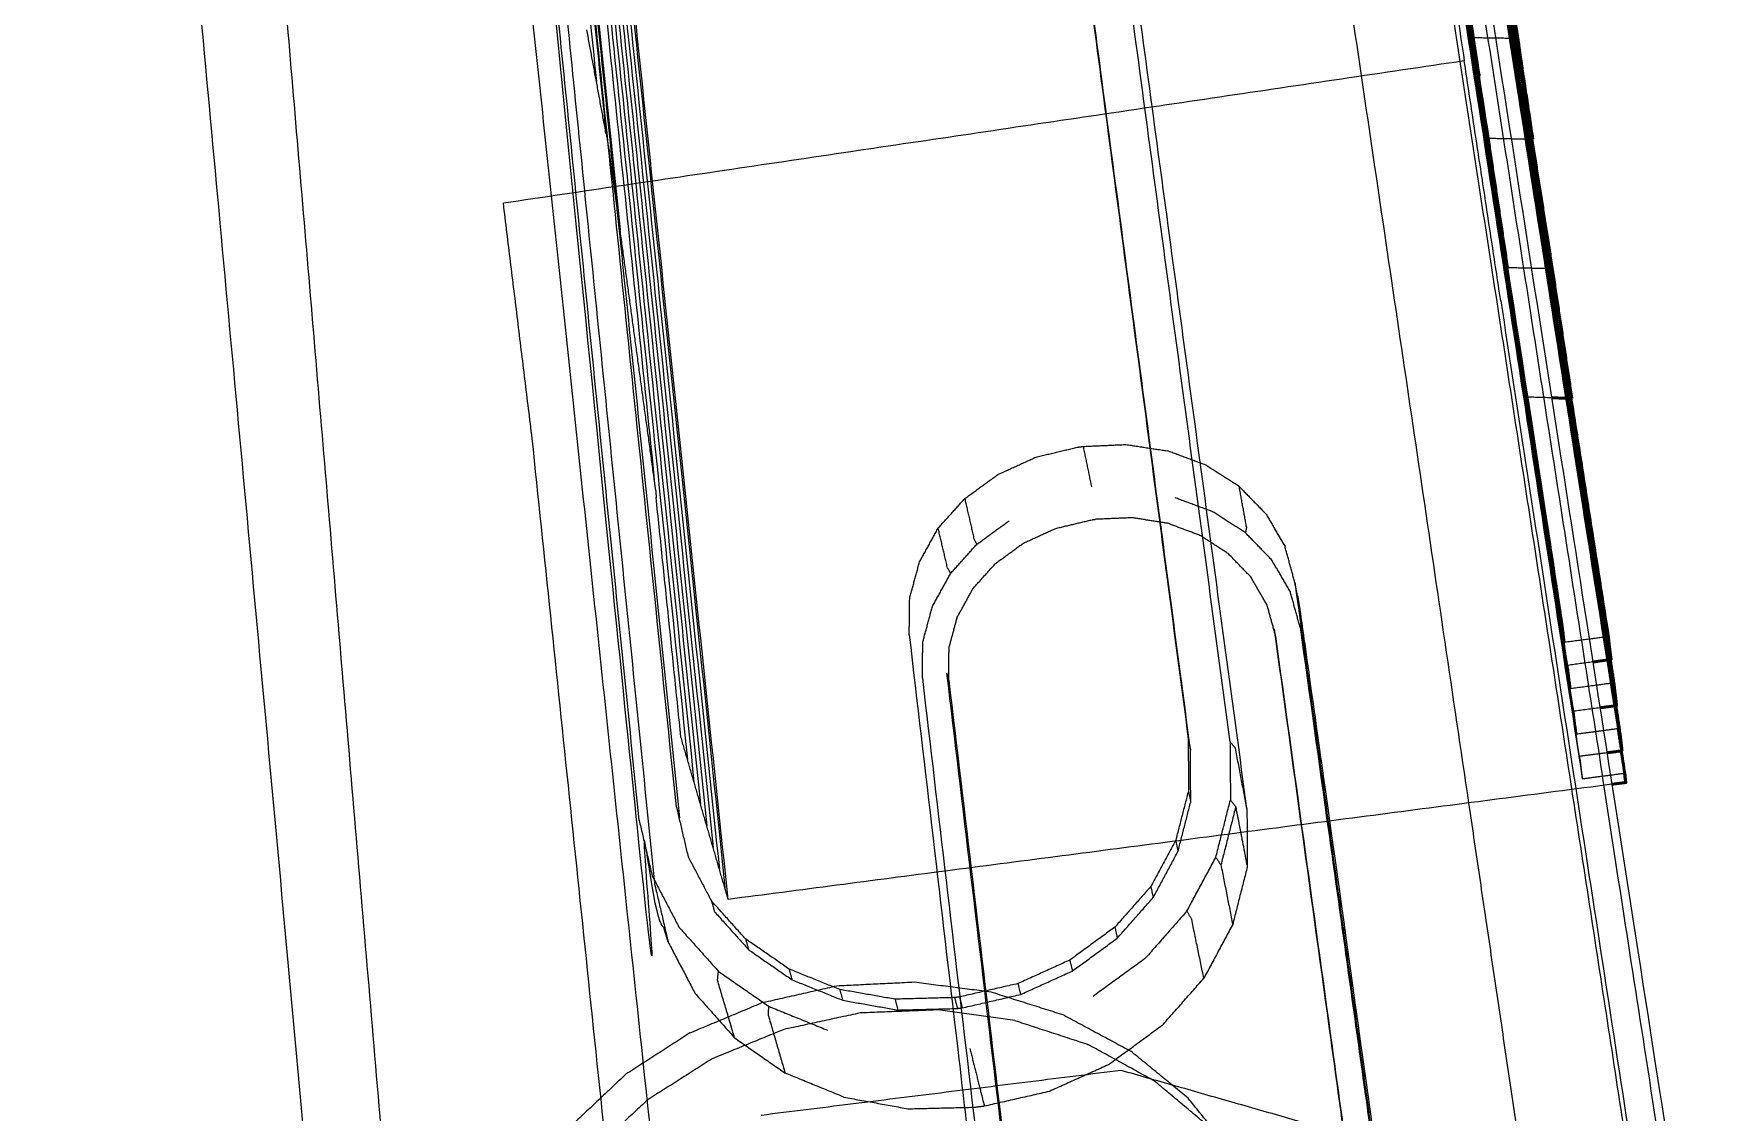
# Model space of a CAD drawing. Header units: centimetres. Extents: x 0 to 39.7, y 0 to 97.2.
# Drawn here: x 35.114 to 37.634, y 92.661 to 94.264 of the extents above; entities that cross this region are included whole.
import ezdxf

# ---------------------------------------------------------------- set-up
doc = ezdxf.new("R2010")
doc.units = ezdxf.units.CM
doc.layers.add('Make2D$Oculto$Curvas', color=7, linetype='Continuous', true_color=0x8c8c8c)
doc.layers.add('Make2D$Visible$Curvas', color=7, linetype='Continuous')
doc.layers.add('Make2D$Visible$CurvasDeSiluetaDeEscena', color=7, linetype='Continuous', lineweight=50)

msp = doc.modelspace()

# ---------------------------------------------------------------- linework, layer by layer
at = {"layer": 'Make2D$Oculto$Curvas', "color": 7, "lineweight": -3}
for points, weights in [([(35.6391, 97.2252), (35.9502, 94.193)], [56.1210755219, 49.386393323]), ([(35.6447, 97.2252), (35.9643, 94.1166)], [56.4295900643, 49.5081610284]), ([(35.6501, 97.2252), (35.9854, 93.9726)], [56.7381036999, 49.4977412705]), ([(35.6609, 97.2252), (36.0362, 93.6013)], [57.3551323601, 49.3174959824]), ([(35.6662, 97.2252), (36.0855, 93.1854)], [57.6636464388, 48.7980911612]), ([(35.6715, 97.2252), (36.0951, 93.1523)], [57.972161905, 48.997417235]), ([(35.6766, 97.2252), (36.1047, 93.1195)], [58.2806746588, 49.1967408341]), ([(35.6818, 97.2252), (36.1142, 93.0869)], [58.5891901062, 49.3960669079]), ([(35.6869, 97.2252), (36.1236, 93.0546)], [58.8977028785, 49.595390507]), ([(35.6919, 97.2252), (36.1329, 93.0225)], [59.2062183067, 49.7947165808]), ([(36.1422, 92.9907), (35.6969, 97.2252)], [49.9940414172, 59.5147324066]), ([(36.146, 92.9775), (35.6989, 97.2252)], [50.0773146075, 59.6436235031]), ([(36.7881, 97.2252), (37.4156, 93.1569)], [57.9293183894, 48.9697350927]), ([(37.4114, 93.1901), (36.7888, 97.2252)], [48.7704090189, 57.6208023359]), ([(36.7896, 97.2252), (37.4071, 93.2235)], [57.3122881978, 48.5710841825]), ([(37.4028, 93.2572), (36.7903, 97.2252)], [48.371759346, 57.0037740598]), ([(36.7911, 97.2252), (37.3984, 93.2912)], [56.695259922, 48.1724345096]), ([(37.394, 93.3254), (36.7919, 97.2252)], [47.9731109104, 56.3867471754]), ([(37.3896, 93.36), (36.7926, 97.2252)], [47.773786074, 56.078233047]), ([(36.7942, 97.2252), (37.3054, 93.9168)], [55.461202835, 48.2780302251]), ([(36.795, 97.2252), (37.2766, 94.1089)], [55.1526891275, 48.3731924138]), ([(37.4735, 93.1982), (36.8425, 97.2252)], [48.98174437, 57.8525329781]), ([(36.8435, 97.2252), (37.4694, 93.2317)], [57.5440169246, 48.782724977]), ([(37.4601, 93.2994), (36.8445, 97.2252)], [48.6466689446, 57.2355027865]), ([(36.8456, 97.2252), (37.3111, 94.2571)], [56.9269886485, 50.2231233573]), ([(37.4517, 93.3682), (36.8466, 97.2252)], [48.2492456927, 56.6184745107]), ([(37.4529, 93.3685), (36.8477, 97.2252)], [47.9867848971, 56.3099617659]), ([(36.8488, 97.2252), (37.3987, 93.7222)], [56.0014476375, 48.379793873]), ([(37.3696, 93.9153), (36.8499, 97.2252)], [48.4769788876, 55.6929315677]), ([(36.851, 97.2252), (37.3407, 94.1077)], [55.3844174263, 48.574146617]), ([(37.3185, 94.257), (36.8521, 97.2252)], [48.5898069986, 55.0759037181]), ([(36.3926, 96.5228), (36.8299, 93.2163)], [37.6961911647, 32.9469702347]), ([(36.8333, 93.1995), (36.3963, 96.5021)], [33.0149294481, 37.7641503781]), ([(36.9171, 93.1125), (36.4729, 96.4015)], [33.3535420872, 38.1108155598]), ([(36.0374, 92.9974), (35.7072, 96.2595)], [33.8363232609, 38.5935967334]), ([(37.0651, 95.6083), (37.0146, 95.9273), (36.9821, 96.1181), (36.97, 96.169), (36.9779, 96.0857), (37.0035, 95.8864), (37.0427, 95.5935), (37.0808, 95.3167), (37.1292, 94.9771), (37.1837, 94.6032), (37.2401, 94.2238)], [40.5169790777, 41.3066655055, 42.3479714817, 43.5389626416, 44.7630572547, 45.9004312504, 47.1748154478, 48.114136235, 48.763454545, 49.0592115405, 48.9724585348]), ([(37.0651, 95.6083), (37.4455, 93.1608)], [40.5169790777, 36.7464813436]), ([(35.686, 91.9766), (35.3873, 95.5035)], [36.5658134104, 41.9488862688]), ([(37.1706, 95.128), (37.4678, 93.2315)], [52.9840624646, 49.1531227357]), ([(36.9809, 94.9197), (37.2465, 93.1209)], [54.1879548177, 50.4872760556]), ([(35.8339, 94.4857), (36.2537, 90.5229)], [53.2869715247, 45.9634915248]), ([(35.9502, 94.193), (35.9359, 94.2698)], [49.386393323, 49.2646256175]), ([(37.2867, 94.2575), (37.2545, 94.258)], [48.3529178762, 48.3872569754]), ([(37.4613, 93.2995), (37.3111, 94.2571)], [48.3847602445, 50.2231233573]), ([(37.2401, 94.2238), (35.8118, 94.0122)], [48.9724585348, 50.1276454371]), ([(37.2943, 93.8674), (37.2401, 94.2238)], [48.511687907, 48.9724585348]), ([(35.9643, 94.1166), (35.9502, 94.193)], [49.5081610284, 49.386393323]), ([(35.9643, 94.1166), (35.9696, 94.0879)], [49.5081610284, 49.5539627598]), ([(37.2766, 94.1089), (37.3054, 93.9168)], [48.3731924138, 48.2780302251]), ([(37.2766, 94.1089), (37.3099, 94.1082)], [48.3731924138, 48.3376701013]), ([(35.9854, 93.9726), (35.9696, 94.0879)], [49.4977412705, 49.5539627598]), ([(35.8547, 93.6626), (35.8118, 94.0122)], [49.664256528, 50.1276454371]), ([(36.0107, 93.7873), (35.9854, 93.9726)], [49.4076186265, 49.4977412705]), ([(37.3054, 93.9168), (37.3399, 93.916)], [48.2780302251, 48.2413016013]), ([(37.2943, 93.8674), (37.6338, 91.6596)], [48.511687907, 44.6591722325]), ([(36.0362, 93.6013), (36.0107, 93.7873)], [49.3174959824, 49.4076186265]), ([(37.37, 93.723), (37.3343, 93.724)], [48.1449676857, 48.1828680365]), ([(36.0913, 91.3906), (35.8547, 93.6626)], [45.629082593, 49.664256528]), ([(36.5469, 93.609), (36.6036, 93.6349)], [52.2851484464, 52.2706584189]), ([(36.6036, 93.6349), (36.6649, 93.6496)], [52.2706584189, 52.2299175306]), ([(36.6649, 93.6496), (36.6741, 93.6508)], [52.2299175306, 52.2220920066]), ([(36.6741, 93.6508), (36.7371, 93.6536)], [52.2220920066, 52.1571428752]), ([(36.6865, 93.5908), (36.6741, 93.6508)], [52.5890261013, 52.2220920066]), ([(36.7371, 93.6536), (36.7987, 93.6442)], [52.1571428752, 52.0712468817]), ([(36.8558, 93.6231), (36.7987, 93.6442)], [51.9687019045, 52.0712468817]), ([(36.9056, 93.5912), (36.8558, 93.6231)], [51.8546563974, 51.9687019045]), ([(36.0384, 93.5852), (36.0362, 93.6013)], [49.3097238248, 49.3174959824]), ([(36.0384, 93.5852), (36.0389, 93.5751)], [49.3097238248, 49.2675475688]), ([(36.4976, 93.5732), (36.5469, 93.609)], [52.2726600331, 52.2851484464]), ([(36.9165, 93.5311), (36.9056, 93.5912)], [52.2215904921, 51.8546563974]), ([(36.9056, 93.5912), (36.9456, 93.5501)], [51.8546563974, 51.7348311294]), ([(36.0758, 93.2188), (36.0389, 93.5751)], [48.5987663247, 49.2675475688]), ([(36.4581, 93.5292), (36.4976, 93.5732)], [52.2338175475, 52.2726600331]), ([(36.4976, 93.5732), (36.5113, 93.5137)], [52.2726600331, 52.6395941278]), ([(36.915, 93.5223), (36.8662, 93.5537), (36.8102, 93.5745)], [52.2594885134, 52.3719926487, 52.4731528644]), ([(36.5154, 93.5052), (36.5636, 93.5403)], [52.6719515211, 52.6842719554]), ([(36.6328, 93.5289), (36.6869, 93.5418)], [52.6383269465, 52.6021410806]), ([(36.6869, 93.5418), (36.6914, 93.5424)], [52.6021410806, 52.5982825607]), ([(36.7469, 93.5447), (36.6914, 93.5424)], [52.540591459, 52.5982825607]), ([(36.7989, 93.5366), (36.7469, 93.5447)], [52.4675182983, 52.540591459]), ([(36.8472, 93.5186), (36.7989, 93.5366)], [52.3802824603, 52.4675182983]), ([(36.9456, 93.5501), (36.9737, 93.5018)], [51.7348311294, 51.6152228991]), ([(36.4304, 93.4791), (36.4581, 93.5292)], [52.170577063, 52.2338175475]), ([(36.4721, 93.47), (36.4581, 93.5292)], [52.6007516422, 52.2338175475]), ([(36.5113, 93.5137), (36.5154, 93.5052)], [52.6395941278, 52.6719515211]), ([(36.5849, 93.5071), (36.6328, 93.5289)], [52.6506543242, 52.6383269465]), ([(36.8892, 93.4915), (36.8472, 93.5186)], [52.2832748628, 52.3802824603]), ([(36.9165, 93.5311), (36.915, 93.5223)], [52.2215904921, 52.2594885134]), ([(36.9541, 93.4819), (36.915, 93.5223)], [52.1412723033, 52.2594885134]), ([(36.4767, 93.462), (36.5154, 93.5052)], [52.6336388653, 52.6719515211]), ([(36.5433, 93.4768), (36.5849, 93.5071)], [52.6400318026, 52.6506543242]), ([(36.9229, 93.4567), (36.8892, 93.4915)], [52.1813300598, 52.2832748628]), ([(36.9883, 93.4486), (36.9737, 93.5018)], [51.5018490554, 51.6152228991]), ([(36.4158, 93.4253), (36.4304, 93.4791)], [52.0861001285, 52.170577063]), ([(36.4496, 93.4129), (36.4767, 93.462)], [52.5712451171, 52.6336388653]), ([(36.4721, 93.47), (36.4767, 93.462)], [52.6007516422, 52.6336388653]), ([(36.51, 93.4396), (36.5433, 93.4768)], [52.6069947117, 52.6400318026]), ([(36.9816, 93.4345), (36.9541, 93.4819)], [52.0232843373, 52.1412723033]), ([(36.4866, 93.3972), (36.51, 93.4396)], [52.553190515, 52.6069947117]), ([(36.9465, 93.4158), (36.9229, 93.4567)], [52.0795867493, 52.1813300598]), ([(36.9961, 93.3821), (36.9816, 93.4345)], [51.9110158643, 52.0232843373]), ([(36.9883, 93.4486), (36.9987, 93.3891), (37.3663, 90.7564), (37.3578, 90.8013)], [51.5018490554, 51.8687831501, 47.1115133895, 46.7445792948]), ([(36.9883, 93.4486), (37.3578, 90.8013)], [51.5018490554, 46.7445792948]), ([(36.4151, 93.3705), (36.4158, 93.4253)], [51.984630229, 52.0861001285]), ([(36.4353, 93.3602), (36.4496, 93.4129)], [52.4879105299, 52.5712451171]), ([(36.9465, 93.4158), (36.9594, 93.3688)], [52.0795867493, 51.9788828276]), ([(36.4743, 93.3517), (36.4866, 93.3972)], [52.4813272775, 52.553190515]), ([(36.9987, 93.3891), (36.9961, 93.3821)], [51.8687831501, 51.9110158643]), ([(36.4151, 93.3705), (36.723, 90.7424)], [51.984630229, 47.2273604684]), ([(36.4346, 93.3063), (36.4353, 93.3602)], [52.3875078851, 52.4879105299]), ([(36.9574, 93.3797), (37.3198, 90.7533)], [51.9109242328, 47.1617087577]), ([(36.9594, 93.3688), (36.9574, 93.3797)], [51.9788828276, 51.9109242328]), ([(36.9594, 93.3688), (37.3215, 90.7451)], [51.9788828276, 47.2296685898]), ([(36.9961, 93.3821), (37.3631, 90.7515)], [51.9110158643, 47.1544630984]), ([(37.3896, 93.36), (37.4258, 93.3648)], [47.773786074, 47.745974481]), ([(37.4517, 93.3682), (37.4571, 93.3339)], [48.2492456927, 48.1857630467]), ([(36.4738, 93.3033), (36.4743, 93.3517)], [52.3911991014, 52.4813272775]), ([(36.782, 90.7038), (36.4712, 93.314)], [47.5740250315, 52.3232405066]), ([(36.4738, 93.3033), (36.4712, 93.314)], [52.3911991014, 52.3232405066]), ([(37.4312, 93.3304), (37.394, 93.3254)], [47.9444500948, 47.9731109104]), ([(37.394, 93.3254), (37.3984, 93.2912)], [47.9731109104, 48.1724345096]), ([(36.4346, 93.3063), (36.7418, 90.6944)], [52.3875078851, 47.6309551191]), ([(36.4738, 93.3033), (36.7844, 90.6958)], [52.3911991014, 47.6419848636]), ([(37.3984, 93.2912), (37.4365, 93.2962)], [48.1724345096, 48.1429608458]), ([(37.4601, 93.2994), (37.4654, 93.2655)], [48.6466689446, 48.5837341553]), ([(37.4417, 93.2623), (37.4028, 93.2572)], [48.3414485222, 48.371759346]), ([(37.4028, 93.2572), (37.4071, 93.2235)], [48.371759346, 48.5710841825]), ([(36.0855, 93.1854), (36.0758, 93.2188)], [48.7980911612, 48.5987663247]), ([(36.8299, 93.2163), (36.8301, 93.1388)], [32.9469702347, 32.8568420585]), ([(36.8299, 93.2163), (36.8333, 93.1995)], [32.9469702347, 33.0149294481]), ([(37.4071, 93.2235), (37.447, 93.2287)], [48.5710841825, 48.5399111586]), ([(37.4782, 93.1651), (37.4678, 93.2315)], [49.0289967182, 49.1531227357]), ([(36.0951, 93.1523), (36.0855, 93.1854)], [48.997417235, 48.7980911612]), ([(36.8335, 93.1221), (36.8333, 93.1995)], [32.924801272, 33.0149294481]), ([(37.4522, 93.1954), (37.4114, 93.1901)], [48.738409156, 48.7704090189]), ([(37.4114, 93.1901), (37.4156, 93.1569)], [48.7704090189, 48.9697350927]), ([(37.4156, 93.1569), (37.4574, 93.1624)], [48.9697350927, 48.9368823172]), ([(36.1047, 93.1195), (36.0951, 93.1523)], [49.1967408341, 48.997417235]), ([(37.4595, 93.1486), (36.146, 92.9775)], [49.0197956939, 50.0773146075]), ([(36.8301, 93.1388), (36.8112, 93.0654)], [32.8568420585, 32.7849818012]), ([(36.8301, 93.1388), (36.8335, 93.1221)], [32.8568420585, 32.924801272]), ([(36.1142, 93.0869), (36.1047, 93.1195)], [49.3960669079, 49.1967408341]), ([(36.8146, 93.0488), (36.8335, 93.1221)], [32.8529410147, 32.924801272]), ([(36.9171, 93.1125), (36.9176, 93.026)], [33.3535420872, 33.2520721396]), ([(37.2465, 93.1208), (37.3713, 92.2755)], [50.4871133654, 48.9173792256]), ([(36.1236, 93.0546), (36.1142, 93.0869)], [49.595390507, 49.3960669079]), ([(36.8112, 93.0654), (36.7742, 92.9967)], [32.7849818012, 32.7311835167]), ([(36.8112, 93.0654), (36.8146, 93.0488)], [32.7849818012, 32.8529410147]), ([(36.9078, 93.0767), (36.9176, 93.026)], [33.0418953388, 33.2520721396]), ([(36.1329, 93.0225), (36.1236, 93.0546)], [49.7947165808, 49.595390507]), ([(36.7777, 92.9802), (36.8146, 93.0488)], [32.7991427302, 32.8529410147]), ([(36.1422, 92.9907), (36.1329, 93.0225)], [49.9940414172, 49.7947165808]), ([(36.9176, 93.026), (36.8959, 92.9404)], [33.2520721396, 33.1675982334]), ([(36.0374, 92.9974), (36.0567, 92.9145)], [33.8363232609, 33.7229464369]), ([(36.146, 92.9775), (36.1422, 92.9907)], [50.0773146075, 49.9940414172]), ([(36.7742, 92.9967), (36.7208, 92.9363)], [32.7311835167, 32.6981405137]), ([(36.7244, 92.9199), (36.7777, 92.9802)], [32.7660997271, 32.7991427302]), ([(36.7742, 92.9967), (36.7777, 92.9802)], [32.7311835167, 32.7991427302]), ([(36.121, 92.9754), (36.1257, 92.9592)], [33.1568393244, 33.2247985379]), ([(36.1718, 92.9188), (36.121, 92.9754)], [33.0549004336, 33.1568393244]), ([(36.1257, 92.9592), (36.1765, 92.9027)], [33.2247985379, 33.1228596471]), ([(36.7208, 92.9363), (36.6538, 92.8873)], [32.6981405137, 32.6875179438]), ([(36.7208, 92.9363), (36.7244, 92.9199)], [32.6981405137, 32.7660997271]), ([(36.8959, 92.9404), (36.853, 92.8603)], [33.1675982334, 33.1043547688]), ([(36.0567, 92.9145), (36.0966, 92.838)], [33.7229464369, 33.603347099]), ([(36.2364, 92.8741), (36.1718, 92.9188)], [32.957889856, 33.0549004336]), ([(36.1718, 92.9188), (36.1765, 92.9027)], [33.0549004336, 33.1228596471]), ([(36.6576, 92.8711), (36.7244, 92.9199)], [32.7554771573, 32.7660997271]), ([(36.1765, 92.9027), (36.241, 92.858)], [33.1228596471, 33.0258490694]), ([(36.6538, 92.8873), (36.6576, 92.8711)], [32.6875179438, 32.7554771573]), ([(36.1555, 92.7718), (36.1301, 92.8575)], [33.4835159188, 33.1165824428]), ([(36.3118, 92.8436), (36.2364, 92.8741)], [32.8706539697, 32.957889856]), ([(36.2364, 92.8741), (36.241, 92.858)], [32.957889856, 33.0258490694]), ([(36.241, 92.858), (36.3162, 92.8276)], [33.0258490694, 32.9386131831]), ([(36.4227, 92.8543), (36.3073, 92.8487)], [35.2675263953, 35.345668011]), ([(36.5369, 92.8397), (36.4227, 92.8543)], [35.165816108, 35.2675263953]), ([(36.5806, 92.8362), (36.6576, 92.8711)], [32.7678016512, 32.7554771573]), ([(36.791, 92.79), (36.853, 92.8603)], [33.065512235, 33.1043547688]), ([(36.0966, 92.838), (36.1555, 92.7718)], [33.603347099, 33.4835159188]), ([(36.3073, 92.8487), (36.1946, 92.8233)], [35.345668011, 35.3972310121]), ([(36.3118, 92.8436), (36.3162, 92.8276)], [32.8706539697, 32.9386131831]), ([(36.394, 92.8292), (36.3118, 92.8436)], [32.7975779252, 32.8706539697]), ([(36.4826, 92.8316), (36.394, 92.8292)], [32.7398897555, 32.7975779252]), ([(36.394, 92.8292), (36.3983, 92.8131)], [32.7975779252, 32.8655371387]), ([(36.4899, 92.8325), (36.4826, 92.8316)], [32.7360283036, 32.7398897555]), ([(36.4826, 92.8316), (36.4867, 92.8154)], [32.7398897555, 32.807848969]), ([(36.5767, 92.8524), (36.4899, 92.8325)], [32.6998424377, 32.7360283036]), ([(36.4899, 92.8325), (36.4939, 92.8163)], [32.7360283036, 32.8039875171]), ([(36.4939, 92.8163), (36.5806, 92.8362)], [32.8039875171, 32.7678016512]), ([(36.6454, 92.8053), (36.5369, 92.8397)], [35.0444308751, 35.165816108]), ([(36.5767, 92.8524), (36.5806, 92.8362)], [32.6998424377, 32.7678016512]), ([(36.0889, 92.779), (36.1946, 92.8233)], [35.4202306014, 35.3972310121]), ([(36.2058, 92.8047), (36.2306, 92.7194)], [33.0025339555, 33.3694674315]), ([(36.342, 92.8087), (36.2288, 92.7842)], [35.2703195237, 35.3231689655]), ([(36.3162, 92.8276), (36.3983, 92.8131)], [32.9386131831, 32.8655371387]), ([(36.4578, 92.8133), (36.342, 92.8087)], [35.1910117277, 35.2703195237]), ([(36.3983, 92.8131), (36.4867, 92.8154)], [32.8655371387, 32.807848969]), ([(36.5721, 92.7976), (36.4578, 92.8133)], [35.0882883511, 35.1910117277]), ([(36.4867, 92.8154), (36.4939, 92.8163)], [32.807848969, 32.8039875171]), ([(36.6454, 92.8053), (36.7443, 92.7521)], [35.0444308751, 34.9080451515]), ([(36.0889, 92.779), (35.9938, 92.7176)], [35.4202306014, 35.4137918669]), ([(36.2288, 92.7842), (36.1224, 92.7407)], [35.3231689655, 35.3475216604]), ([(36.5721, 92.7976), (36.6806, 92.762)], [35.0882883511, 34.9660997923]), ([(36.791, 92.79), (36.7132, 92.733)], [33.065512235, 33.0530209379]), ([(36.1555, 92.7718), (36.2306, 92.7194)], [33.4835159188, 33.3694674315]), ([(36.7793, 92.7078), (36.6806, 92.762)], [34.8291444925, 34.9660997923]), ([(36.1224, 92.7407), (36.0266, 92.6798)], [35.3475216604, 35.3424520807]), ([(36.6235, 92.6925), (36.7132, 92.733)], [33.0675168776, 33.0530209379]), ([(36.8297, 92.682), (36.7443, 92.7521)], [34.7619012326, 34.9080451515]), ([(35.9938, 92.7176), (35.9128, 92.6411)], [35.4137918669, 35.3781542953]), ([(36.3181, 92.6836), (36.2306, 92.7194)], [33.2669225025, 33.3694674315]), ([(36.8643, 92.6366), (36.7793, 92.7078)], [34.6826799856, 34.8291444925]), ([(36.0266, 92.6798), (35.9447, 92.6038)], [35.3424520807, 35.3081462622]), ([(36.3181, 92.6836), (36.4136, 92.6663)], [33.2669225025, 33.1810294893]), ([(36.52, 92.6971), (36.5268, 92.6705)], [32.9930578096, 33.1082488252]), ([(36.5268, 92.6705), (36.6235, 92.6925)], [33.1082488252, 33.0675168776]), ([(36.8982, 92.5974), (36.8297, 92.682)], [34.6116167458, 34.7619012326]), ([(36.4136, 92.6663), (36.5123, 92.6687)], [33.1810294893, 33.1160743492]), ([(36.5123, 92.6687), (36.5268, 92.6705)], [33.1160743492, 33.1082488252])]:
    msp.add_rational_spline(points, weights, degree=1, dxfattribs=at)
for points, weights, knots in [([(37.5773, 91.9877), (37.0868, 95.1818), (36.773, 97.2252)], [47.0069163384, 53.1911286048, 58.0792206566], [2.2594533, 2.2594533, 3, 3.2555604, 3.2555604]), ([(36.7934, 97.2252), (37.3343, 93.724), (37.3368, 93.7073), (37.3385, 93.6968), (37.3851, 93.3948), (37.3896, 93.36)], [55.7697169764, 48.1828680365, 48.1746590245, 48.1320464197, 47.5744600002, 47.773786074], [3.750024, 3.750024, 4, 5, 6, 7, 8, 8]), ([(37.2432, 94.3373), (37.2545, 94.258), (36.7958, 97.2252)], [48.2668422878, 48.3872569754, 54.8441749708], [0, 0, 1, 1.216987, 1.216987]), ([(37.5593, 92.508), (37.6013, 92.1583), (37.4455, 93.1608)], [33.7382907436, 35.3971564159, 36.7464813436], [15.000084, 15.000084, 16, 16.263549, 16.263549])]:
    msp.add_rational_spline(points, weights, degree=1, knots=knots, dxfattribs=at)
at = {"layer": 'Make2D$Visible$Curvas', "color": 7, "lineweight": -3}
msp.add_rational_spline([(36.8241, 97.2252), (37.5593, 92.5081), (37.5593, 92.508)], [40.8954336972, 33.7381515415, 33.7382907436], degree=1, knots=[14.1429302, 14.1429302, 15, 15.0000839, 15.0000839], dxfattribs=at)
for points, weights in [([(35.114, 96.9873), (35.5483, 92.2673)], [42.2318377128, 34.8625626677]), ([(36.0567, 92.9145), (36.0303, 93.0011), (36.0109, 93.0846), (35.6808, 96.3671), (35.6837, 96.4336), (35.6858, 96.4454)], [33.7229464369, 33.3560129609, 33.4693897848, 38.2266632574, 38.3281361371, 38.2841096625]), ([(36.8922, 93.2116), (36.4464, 96.5228)], [32.9506597563, 37.7072149969]), ([(36.0137, 93.0951), (35.6829, 96.3795)], [33.4271517771, 38.1837070177]), ([(35.736, 96.3784), (36.0738, 93.0989)], [38.1764666519, 33.4272457219]), ([(36.069, 93.1153), (35.8444, 95.2974)], [33.3592865084, 36.3718652067]), ([(37.3198, 94.257), (37.2867, 94.2575)], [48.3175876028, 48.3529178762]), ([(37.3185, 94.257), (37.342, 94.1076)], [48.5898069986, 48.3035230413]), ([(37.3099, 94.1082), (37.342, 94.1076)], [48.3376701013, 48.3035230413]), ([(37.3399, 93.916), (37.3709, 93.9153)], [48.2413016013, 48.2083608526]), ([(37.3696, 93.9153), (37.4, 93.7222)], [48.476967825, 48.1132016441]), ([(37.4258, 93.3648), (37.4542, 93.3686)], [47.745974481, 47.7241765327]), ([(37.4365, 93.2962), (37.4625, 93.2997)], [48.1429608458, 48.1228249683]), ([(37.447, 93.2287), (37.4706, 93.2319)], [48.5399111586, 48.5214746412]), ([(37.4694, 93.2317), (37.4747, 93.1984)], [48.782724977, 48.7207994776]), ([(36.9, 93.2023), (36.8922, 93.2116)], [32.9866086112, 32.9506597563]), ([(36.8922, 93.2116), (36.8925, 93.1251)], [32.9506597563, 32.8502659557]), ([(36.9171, 93.1125), (36.9, 93.2023)], [33.3535420872, 32.9866086112]), ([(37.4574, 93.1624), (37.4787, 93.1651)], [48.9368823172, 48.9201255514]), ([(36.069, 93.1153), (36.0738, 93.0989)], [33.3592865084, 33.4272457219]), ([(36.069, 93.1153), (36.0864, 93.041)], [33.3592865084, 33.2585825867]), ([(36.8708, 93.0399), (36.8925, 93.1251)], [32.7669255045, 32.8502659557]), ([(36.9004, 93.115), (36.8784, 93.0288)], [32.8851386635, 32.8006647574]), ([(36.9004, 93.115), (36.8925, 93.1251)], [32.8851386635, 32.8502659557]), ([(36.9004, 93.115), (36.9078, 93.0767)], [32.8851386635, 33.0418953388]), ([(36.0137, 93.0951), (36.033, 93.0124)], [33.4271517771, 33.3148892163]), ([(36.0864, 93.041), (36.121, 92.9754)], [33.2585825867, 33.1568393244]), ([(36.8279, 92.9602), (36.8708, 93.0399)], [32.7045376203, 32.7669255045]), ([(36.8708, 93.0399), (36.8784, 93.0288)], [32.7669255045, 32.8006647574]), ([(36.033, 93.0124), (36.0366, 93.0056)], [33.3148892163, 33.3042259522]), ([(36.0366, 93.0056), (36.0728, 92.9364)], [33.3042259522, 33.1969012503]), ([(36.8784, 93.0288), (36.8959, 92.9404)], [32.8006647574, 33.1675982334]), ([(36.8279, 92.9602), (36.766, 92.89), (36.6883, 92.8332)], [32.7045376203, 32.6662220325, 32.6539015982]), ([(36.835, 92.9479), (36.8279, 92.9602)], [32.7374212927, 32.7045376203]), ([(36.0728, 92.9364), (36.1316, 92.8706)], [33.1969012503, 33.0786850401]), ([(36.853, 92.8603), (36.835, 92.9479)], [33.1043547688, 32.7374212927]), ([(36.6538, 92.8873), (36.5767, 92.8524)], [32.6875179438, 32.6998424377]), ([(36.1301, 92.8575), (36.1316, 92.8706)], [33.1165824428, 33.0786850401]), ([(36.1316, 92.8706), (36.2064, 92.8186)], [33.0786850401, 32.9661838369]), ([(36.2058, 92.8047), (36.2064, 92.8186)], [33.0025339555, 32.9661838369]), ([(36.2064, 92.8186), (36.2937, 92.7831)], [32.9661838369, 32.8650236212]), ([(36.5052, 92.7559), (36.52, 92.6971)], [32.7413153492, 32.9930578096]), ([(36.7301, 92.7233), (36.1951, 92.6565)], [32.736410686, 33.0238586888]), ([(37.0497, 92.6318), (36.7301, 92.7233)], [32.5576364732, 32.736410686])]:
    msp.add_rational_spline(points, weights, degree=1, dxfattribs=at)
at = {"layer": 'Make2D$Visible$Curvas', "color": 7}
for points, weights, knots in [([(37.3073, 94.3363), (37.3198, 94.257), (37.324, 94.2273)], [48.4701082629, 48.3175876028, 48.3628839349], [3.994878, 3.994878, 4, 5, 5]), ([(37.4542, 93.3686), (37.4583, 93.334), (37.4529, 93.3685)], [47.7241765327, 47.9235013692, 47.9867848971], [0, 0, 1, 1.002058, 1.002058]), ([(37.4625, 93.2997), (37.4666, 93.2656), (37.4613, 93.2995)], [48.1228249683, 48.3221498047, 48.3847602445], [0, 0, 1, 1.002054, 1.002054]), ([(37.4735, 93.1982), (37.4787, 93.1651), (37.4803, 93.1513), (37.4782, 93.1651)], [48.9816866626, 48.9201255514, 49.003399979, 49.0289967182], [2.997952, 2.997952, 3, 4, 4.001174, 4.001174])]:
    msp.add_rational_spline(points, weights, degree=1, knots=knots, dxfattribs=at)
for points, weights in [([(37.324, 94.2273), (37.342, 94.1076)], [48.3628839349, 48.3035230413]), ([(37.3407, 94.1077), (37.3709, 93.9153)], [48.574146617, 48.2083608526]), ([(37.3709, 93.9153), (37.4, 93.7222)], [48.2083608526, 48.1132016441]), ([(37.4, 93.7222), (37.37, 93.723)], [48.1132016441, 48.1449676857]), ([(37.3987, 93.7222), (37.4542, 93.3686)], [48.379793873, 47.7241765327]), ([(37.4583, 93.334), (37.4312, 93.3304)], [47.9235013692, 47.9444500948]), ([(37.4571, 93.3339), (37.4625, 93.2997)], [48.1857630467, 48.1228249683]), ([(37.4666, 93.2656), (37.4417, 93.2623)], [48.3221498047, 48.3414485222]), ([(37.4654, 93.2655), (37.4706, 93.2319)], [48.5837341553, 48.5214746412]), ([(37.4706, 93.2319), (37.4747, 93.1984)], [48.5214746412, 48.7207994776]), ([(37.4747, 93.1984), (37.4522, 93.1954)], [48.7207994776, 48.738409156]), ([(37.4803, 93.1513), (37.4595, 93.1486)], [49.003399979, 49.0197956939])]:
    msp.add_rational_spline(points, weights, degree=1, dxfattribs=at)
at = {"layer": 'Make2D$Visible$CurvasDeSiluetaDeEscena', "color": 7}
for points, weights, knots in [([(37.3073, 94.3363), (37.3198, 94.257), (37.324, 94.2273)], [48.4701082629, 48.3175876028, 48.3628839349], [3.994878, 3.994878, 4, 5, 5]), ([(37.4542, 93.3686), (37.4583, 93.334), (37.4529, 93.3685)], [47.7241765327, 47.9235013692, 47.9867848971], [0, 0, 1, 1.002058, 1.002058]), ([(37.4625, 93.2997), (37.4666, 93.2656), (37.4613, 93.2995)], [48.1228249683, 48.3221498047, 48.3847602445], [0, 0, 1, 1.002054, 1.002054]), ([(37.4735, 93.1982), (37.4787, 93.1651), (37.4803, 93.1513), (37.4782, 93.1651)], [48.9816866626, 48.9201255514, 49.003399979, 49.0289967182], [2.997952, 2.997952, 3, 4, 4.001174, 4.001174])]:
    msp.add_rational_spline(points, weights, degree=1, knots=knots, dxfattribs=at)
for points, weights in [([(37.324, 94.2273), (37.342, 94.1076)], [48.3628839349, 48.3035230413]), ([(37.3407, 94.1077), (37.3709, 93.9153)], [48.574146617, 48.2083608526]), ([(37.3709, 93.9153), (37.4, 93.7222)], [48.2083608526, 48.1132016441]), ([(37.4, 93.7222), (37.37, 93.723)], [48.1132016441, 48.1449676857]), ([(37.3987, 93.7222), (37.4542, 93.3686)], [48.379793873, 47.7241765327]), ([(37.4583, 93.334), (37.4312, 93.3304)], [47.9235013692, 47.9444500948]), ([(37.4571, 93.3339), (37.4625, 93.2997)], [48.1857630467, 48.1228249683]), ([(37.4666, 93.2656), (37.4417, 93.2623)], [48.3221498047, 48.3414485222]), ([(37.4654, 93.2655), (37.4706, 93.2319)], [48.5837341553, 48.5214746412]), ([(37.4706, 93.2319), (37.4747, 93.1984)], [48.5214746412, 48.7207994776]), ([(37.4747, 93.1984), (37.4522, 93.1954)], [48.7207994776, 48.738409156]), ([(37.4803, 93.1513), (37.4595, 93.1486)], [49.003399979, 49.0197956939])]:
    msp.add_rational_spline(points, weights, degree=1, dxfattribs=at)

doc.saveas('drawing.dxf')
